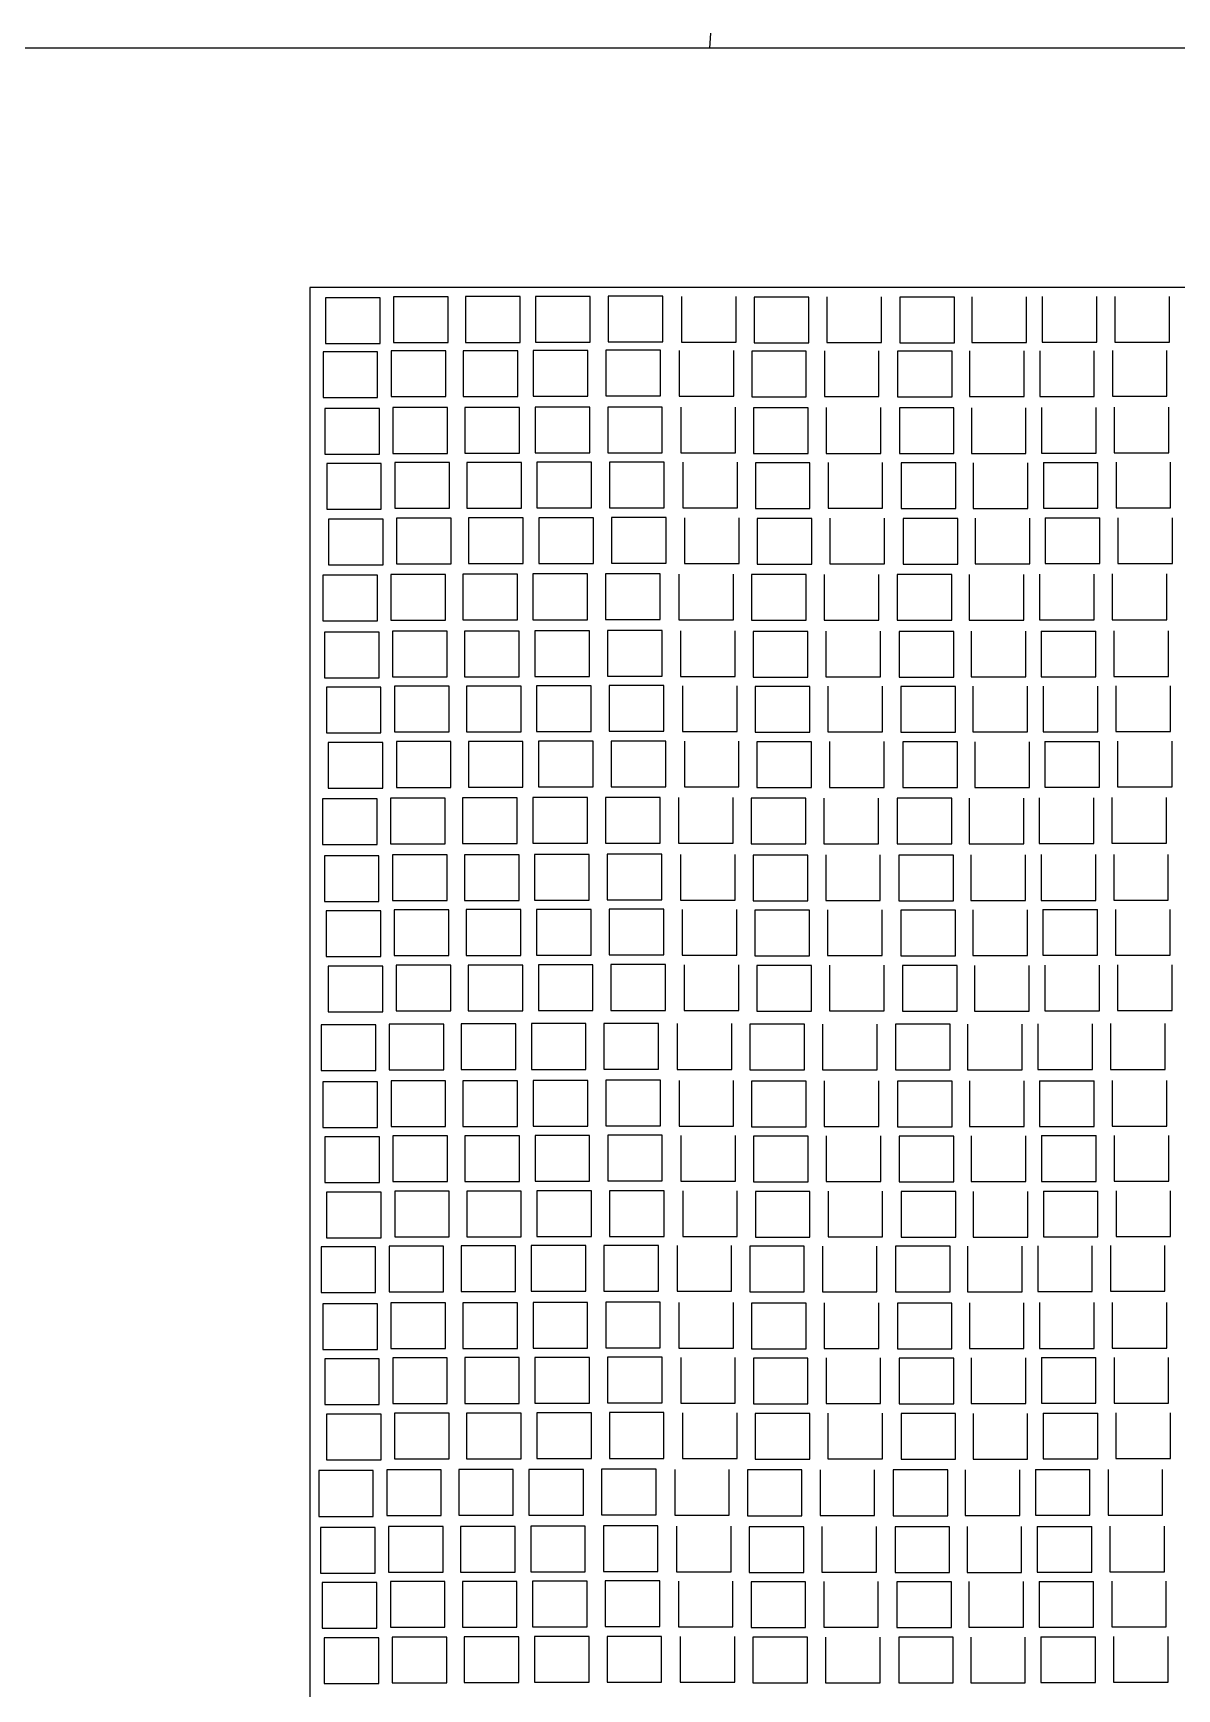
# Model space of a CAD drawing. Header units: inches. Extents: x 0.9 to 36.3, y 0.7 to 23.3.
# Drawn here: x 30.9779 to 31.1089, y 8.6586 to 8.8481 of the extents above; entities that cross this region are included whole.
import ezdxf

# ---------------------------------------------------------------- set-up
doc = ezdxf.new("R2010")
doc.units = ezdxf.units.IN
doc.layers.add('DG set', color=18, linetype='Continuous', lineweight=15)
doc.layers.add('Edges', color=7, linetype='Continuous')

# ---------------------------------------------------------------- blocks, each defined once
blk = doc.blocks.new('Diesel Generator pl')
at = {"layer": 'Edges'}
for p, q in [((5.3661, 2.01598), (5.36665, 2.02368)), ((5.3661, 2.01598), (5.36665, 2.02368)), ((6.20171, 2.01598), (3.76028, 2.01598)), ((6.20171, 2.01598), (4.46165, 2.01598)), ((6.04698, 1.89511), (5.16378, 1.89511)), ((5.16378, 1.89511), (5.16378, 0.53221)), ((5.17171, 1.8899), (5.17171, 1.8668)), ((5.19931, 1.8899), (5.17171, 1.8899)), ((5.19931, 1.8668), (5.19931, 1.8899)), ((5.23373, 1.89036), (5.20613, 1.89036)), ((5.20613, 1.89036), (5.20613, 1.86726)), ((5.23373, 1.86726), (5.23373, 1.89036)), ((5.24253, 1.89043), (5.24253, 1.86733)), ((5.27013, 1.89043), (5.24253, 1.89043)), ((5.27013, 1.86733), (5.27013, 1.89043)), ((5.30562, 1.89056), (5.27802, 1.89056)), ((5.27802, 1.89056), (5.27802, 1.86746)), ((5.30562, 1.86746), (5.30562, 1.89056)), ((5.34236, 1.89067), (5.31476, 1.89067)), ((5.31476, 1.89067), (5.31476, 1.86757)), ((5.34236, 1.86757), (5.34236, 1.89067)), ((5.35177, 1.89055), (5.35177, 1.86745)), ((5.37937, 1.86745), (5.37937, 1.89055)), ((5.4161, 1.89025), (5.3885, 1.89025)), ((5.3885, 1.89025), (5.3885, 1.86715)), ((5.4161, 1.86715), (5.4161, 1.89025)), ((5.42524, 1.89036), (5.42524, 1.86726)), ((5.45284, 1.86726), (5.45284, 1.89036)), ((5.48985, 1.89024), (5.46225, 1.89024)), ((5.46225, 1.89024), (5.46225, 1.86714)), ((5.48985, 1.86714), (5.48985, 1.89024)), ((5.49865, 1.89032), (5.49865, 1.86722)), ((5.52625, 1.86722), (5.52625, 1.89032)), ((5.53414, 1.89044), (5.53414, 1.86734)), ((5.56174, 1.86734), (5.56174, 1.89044)), ((5.57088, 1.89056), (5.57088, 1.86746)), ((5.59848, 1.86746), (5.59848, 1.89056)), ((5.17171, 1.8668), (5.19931, 1.8668)), ((5.20613, 1.86726), (5.23373, 1.86726)), ((5.24253, 1.86733), (5.27013, 1.86733)), ((5.27802, 1.86746), (5.30562, 1.86746)), ((5.31476, 1.86757), (5.34236, 1.86757)), ((5.35177, 1.86745), (5.37937, 1.86745)), ((5.3885, 1.86715), (5.4161, 1.86715)), ((5.42524, 1.86726), (5.45284, 1.86726)), ((5.46225, 1.86714), (5.48985, 1.86714)), ((5.49865, 1.86722), (5.52625, 1.86722)), ((5.53414, 1.86734), (5.56174, 1.86734)), ((5.57088, 1.86746), (5.59848, 1.86746)), ((5.17051, 1.86258), (5.17051, 1.83948)), ((5.19811, 1.86258), (5.17051, 1.86258)), ((5.19811, 1.83948), (5.19811, 1.86258)), ((5.23253, 1.86303), (5.20493, 1.86303)), ((5.20493, 1.86303), (5.20493, 1.83993)), ((5.23253, 1.83993), (5.23253, 1.86303)), ((5.24133, 1.86311), (5.24133, 1.84001)), ((5.26893, 1.86311), (5.24133, 1.86311)), ((5.26893, 1.84001), (5.26893, 1.86311)), ((5.30442, 1.86324), (5.27682, 1.86324)), ((5.27682, 1.86324), (5.27682, 1.84014)), ((5.30442, 1.84014), (5.30442, 1.86324)), ((5.34116, 1.86335), (5.31356, 1.86335)), ((5.31356, 1.86335), (5.31356, 1.84025)), ((5.34116, 1.84025), (5.34116, 1.86335)), ((5.35057, 1.86323), (5.35057, 1.84013)), ((5.37817, 1.84013), (5.37817, 1.86323)), ((5.3873, 1.86292), (5.3873, 1.83982)), ((5.4149, 1.86292), (5.3873, 1.86292)), ((5.4149, 1.83982), (5.4149, 1.86292)), ((5.42404, 1.86303), (5.42404, 1.83993)), ((5.45164, 1.83993), (5.45164, 1.86303)), ((5.46105, 1.86292), (5.46105, 1.83982)), ((5.48865, 1.86292), (5.46105, 1.86292)), ((5.48865, 1.83982), (5.48865, 1.86292)), ((5.49745, 1.86299), (5.49745, 1.83989)), ((5.52505, 1.83989), (5.52505, 1.86299)), ((5.53294, 1.86312), (5.53294, 1.84002)), ((5.56054, 1.84002), (5.56054, 1.86312)), ((5.56968, 1.86323), (5.56968, 1.84013)), ((5.59728, 1.84013), (5.59728, 1.86323)), ((5.17051, 1.83948), (5.19811, 1.83948)), ((5.19903, 1.83385), (5.17143, 1.83385)), ((5.17143, 1.83385), (5.17143, 1.81075)), ((5.19903, 1.81075), (5.19903, 1.83385)), ((5.20493, 1.83993), (5.23253, 1.83993)), ((5.23344, 1.83431), (5.20584, 1.83431)), ((5.20584, 1.83431), (5.20584, 1.81121)), ((5.23344, 1.81121), (5.23344, 1.83431)), ((5.24133, 1.84001), (5.26893, 1.84001)), ((5.24225, 1.83439), (5.24225, 1.81129)), ((5.26985, 1.83439), (5.24225, 1.83439)), ((5.26985, 1.81129), (5.26985, 1.83439)), ((5.27682, 1.84014), (5.30442, 1.84014)), ((5.30534, 1.83451), (5.27774, 1.83451)), ((5.27774, 1.83451), (5.27774, 1.81141)), ((5.30534, 1.81141), (5.30534, 1.83451)), ((5.31356, 1.84025), (5.34116, 1.84025)), ((5.34208, 1.83462), (5.31448, 1.83462)), ((5.31448, 1.83462), (5.31448, 1.81152)), ((5.34208, 1.81152), (5.34208, 1.83462)), ((5.35057, 1.84013), (5.37817, 1.84013)), ((5.35149, 1.83451), (5.35149, 1.81141)), ((5.37909, 1.81141), (5.37909, 1.83451)), ((5.3873, 1.83982), (5.4149, 1.83982)), ((5.41582, 1.8342), (5.38822, 1.8342)), ((5.38822, 1.8342), (5.38822, 1.8111)), ((5.41582, 1.8111), (5.41582, 1.8342)), ((5.42404, 1.83993), (5.45164, 1.83993)), ((5.42495, 1.83431), (5.42495, 1.81121)), ((5.45255, 1.81121), (5.45255, 1.83431)), ((5.46105, 1.83982), (5.48865, 1.83982)), ((5.46196, 1.83419), (5.46196, 1.81109)), ((5.48956, 1.83419), (5.46196, 1.83419)), ((5.48956, 1.81109), (5.48956, 1.83419)), ((5.49745, 1.83989), (5.52505, 1.83989)), ((5.49837, 1.83427), (5.49837, 1.81117)), ((5.52597, 1.81117), (5.52597, 1.83427)), ((5.53294, 1.84002), (5.56054, 1.84002)), ((5.53386, 1.8344), (5.53386, 1.8113)), ((5.56146, 1.8113), (5.56146, 1.8344)), ((5.56968, 1.84013), (5.59728, 1.84013)), ((5.5706, 1.83451), (5.5706, 1.81141)), ((5.5982, 1.81141), (5.5982, 1.83451)), ((5.17143, 1.81075), (5.19903, 1.81075)), ((5.20584, 1.81121), (5.23344, 1.81121)), ((5.24225, 1.81129), (5.26985, 1.81129)), ((5.27774, 1.81141), (5.30534, 1.81141)), ((5.31448, 1.81152), (5.34208, 1.81152)), ((5.35149, 1.81141), (5.37909, 1.81141)), ((5.38822, 1.8111), (5.41582, 1.8111)), ((5.42495, 1.81121), (5.45255, 1.81121)), ((5.46196, 1.81109), (5.48956, 1.81109)), ((5.49837, 1.81117), (5.52597, 1.81117)), ((5.53386, 1.8113), (5.56146, 1.8113)), ((5.5706, 1.81141), (5.5982, 1.81141)), ((5.19996, 1.80606), (5.17236, 1.80606)), ((5.17236, 1.80606), (5.17236, 1.78296)), ((5.19996, 1.78296), (5.19996, 1.80606)), ((5.23438, 1.80652), (5.20678, 1.80652)), ((5.20678, 1.80652), (5.20678, 1.78342)), ((5.23438, 1.78342), (5.23438, 1.80652)), ((5.24318, 1.80659), (5.24318, 1.78349)), ((5.27078, 1.80659), (5.24318, 1.80659)), ((5.27078, 1.78349), (5.27078, 1.80659)), ((5.30628, 1.80672), (5.27868, 1.80672)), ((5.27868, 1.80672), (5.27868, 1.78362)), ((5.30628, 1.78362), (5.30628, 1.80672)), ((5.31541, 1.80683), (5.31541, 1.78373)), ((5.34301, 1.80683), (5.31541, 1.80683)), ((5.34301, 1.78373), (5.34301, 1.80683)), ((5.35242, 1.80671), (5.35242, 1.78361)), ((5.38002, 1.78361), (5.38002, 1.80671)), ((5.38915, 1.80641), (5.38915, 1.78331)), ((5.41675, 1.80641), (5.38915, 1.80641)), ((5.41675, 1.78331), (5.41675, 1.80641)), ((5.42589, 1.80652), (5.42589, 1.78342)), ((5.45349, 1.78342), (5.45349, 1.80652)), ((5.4905, 1.8064), (5.4629, 1.8064)), ((5.4629, 1.8064), (5.4629, 1.7833)), ((5.4905, 1.7833), (5.4905, 1.8064)), ((5.4993, 1.80648), (5.4993, 1.78338)), ((5.5269, 1.78338), (5.5269, 1.80648)), ((5.53479, 1.80661), (5.53479, 1.78351)), ((5.53479, 1.80661), (5.56239, 1.80661)), ((5.56239, 1.78351), (5.56239, 1.80661)), ((5.57153, 1.80672), (5.57153, 1.78362)), ((5.59913, 1.78362), (5.59913, 1.80672)), ((5.20678, 1.78342), (5.23438, 1.78342)), ((5.24318, 1.78349), (5.27078, 1.78349)), ((5.27868, 1.78362), (5.30628, 1.78362)), ((5.31541, 1.78373), (5.34301, 1.78373)), ((5.35242, 1.78361), (5.38002, 1.78361)), ((5.38915, 1.78331), (5.41675, 1.78331)), ((5.42589, 1.78342), (5.45349, 1.78342)), ((5.4629, 1.7833), (5.4905, 1.7833)), ((5.4993, 1.78338), (5.5269, 1.78338)), ((5.53479, 1.78351), (5.56239, 1.78351)), ((5.57153, 1.78362), (5.59913, 1.78362)), ((5.17236, 1.78296), (5.19996, 1.78296)), ((5.17331, 1.77802), (5.17331, 1.75492)), ((5.20091, 1.77802), (5.17331, 1.77802)), ((5.20091, 1.75492), (5.20091, 1.77802)), ((5.23532, 1.77847), (5.20772, 1.77847)), ((5.20772, 1.77847), (5.20772, 1.75537)), ((5.23532, 1.75537), (5.23532, 1.77847)), ((5.27173, 1.77855), (5.24413, 1.77855)), ((5.24413, 1.77855), (5.24413, 1.75545)), ((5.27173, 1.75545), (5.27173, 1.77855)), ((5.30722, 1.77868), (5.27962, 1.77868)), ((5.27962, 1.77868), (5.27962, 1.75558)), ((5.30722, 1.75558), (5.30722, 1.77868)), ((5.34396, 1.77879), (5.31636, 1.77879)), ((5.31636, 1.77879), (5.31636, 1.75569)), ((5.34396, 1.75569), (5.34396, 1.77879)), ((5.35336, 1.77867), (5.35336, 1.75557)), ((5.38096, 1.75557), (5.38096, 1.77867)), ((5.3901, 1.77836), (5.3901, 1.75526)), ((5.4177, 1.77836), (5.3901, 1.77836)), ((5.4177, 1.75526), (5.4177, 1.77836)), ((5.42683, 1.77847), (5.42683, 1.75537)), ((5.45443, 1.75537), (5.45443, 1.77847)), ((5.49144, 1.77836), (5.46384, 1.77836)), ((5.46384, 1.77836), (5.46384, 1.75526)), ((5.49144, 1.75526), (5.49144, 1.77836)), ((5.50025, 1.77843), (5.50025, 1.75533)), ((5.52785, 1.75533), (5.52785, 1.77843)), ((5.53574, 1.77856), (5.53574, 1.75546)), ((5.53574, 1.77856), (5.56334, 1.77856)), ((5.56334, 1.75546), (5.56334, 1.77856)), ((5.57247, 1.77867), (5.57247, 1.75557)), ((5.60007, 1.75557), (5.60007, 1.77867)), ((5.19796, 1.74956), (5.17036, 1.74956)), ((5.17036, 1.74956), (5.17036, 1.72646)), ((5.17331, 1.75492), (5.20091, 1.75492)), ((5.19796, 1.72646), (5.19796, 1.74956)), ((5.23238, 1.75002), (5.20478, 1.75002)), ((5.20478, 1.75002), (5.20478, 1.72692)), ((5.20772, 1.75537), (5.23532, 1.75537)), ((5.23238, 1.72692), (5.23238, 1.75002)), ((5.26878, 1.75009), (5.24118, 1.75009)), ((5.24118, 1.75009), (5.24118, 1.72699)), ((5.24413, 1.75545), (5.27173, 1.75545)), ((5.26878, 1.72699), (5.26878, 1.75009)), ((5.30427, 1.75022), (5.27667, 1.75022)), ((5.27667, 1.75022), (5.27667, 1.72712)), ((5.27962, 1.75558), (5.30722, 1.75558)), ((5.30427, 1.72712), (5.30427, 1.75022)), ((5.31341, 1.75033), (5.31341, 1.72723)), ((5.34101, 1.75033), (5.31341, 1.75033)), ((5.31636, 1.75569), (5.34396, 1.75569)), ((5.34101, 1.72723), (5.34101, 1.75033)), ((5.35042, 1.75021), (5.35042, 1.72711)), ((5.35336, 1.75557), (5.38096, 1.75557)), ((5.37802, 1.72711), (5.37802, 1.75021)), ((5.41475, 1.74991), (5.38715, 1.74991)), ((5.38715, 1.74991), (5.38715, 1.72681)), ((5.3901, 1.75526), (5.4177, 1.75526)), ((5.41475, 1.72681), (5.41475, 1.74991)), ((5.42389, 1.75002), (5.42389, 1.72692)), ((5.42683, 1.75537), (5.45443, 1.75537)), ((5.45149, 1.72692), (5.45149, 1.75002)), ((5.4885, 1.7499), (5.4609, 1.7499)), ((5.4609, 1.7499), (5.4609, 1.7268)), ((5.46384, 1.75526), (5.49144, 1.75526)), ((5.4885, 1.7268), (5.4885, 1.7499)), ((5.4973, 1.74998), (5.4973, 1.72688)), ((5.50025, 1.75533), (5.52785, 1.75533)), ((5.5249, 1.72688), (5.5249, 1.74998)), ((5.53279, 1.75011), (5.53279, 1.72701)), ((5.53574, 1.75546), (5.56334, 1.75546)), ((5.56039, 1.72701), (5.56039, 1.75011)), ((5.56953, 1.75022), (5.56953, 1.72712)), ((5.57247, 1.75557), (5.60007, 1.75557)), ((5.59713, 1.72712), (5.59713, 1.75022)), ((5.17036, 1.72646), (5.19796, 1.72646)), ((5.20478, 1.72692), (5.23238, 1.72692)), ((5.24118, 1.72699), (5.26878, 1.72699)), ((5.27667, 1.72712), (5.30427, 1.72712)), ((5.31341, 1.72723), (5.34101, 1.72723)), ((5.35042, 1.72711), (5.37802, 1.72711)), ((5.38715, 1.72681), (5.41475, 1.72681)), ((5.42389, 1.72692), (5.45149, 1.72692)), ((5.4609, 1.7268), (5.4885, 1.7268)), ((5.4973, 1.72688), (5.5249, 1.72688)), ((5.53279, 1.72701), (5.56039, 1.72701)), ((5.56953, 1.72712), (5.59713, 1.72712)), ((5.19888, 1.72084), (5.17128, 1.72084)), ((5.17128, 1.72084), (5.17128, 1.69774)), ((5.19888, 1.69774), (5.19888, 1.72084)), ((5.23329, 1.72129), (5.20569, 1.72129)), ((5.20569, 1.72129), (5.20569, 1.69819)), ((5.23329, 1.69819), (5.23329, 1.72129)), ((5.2421, 1.72137), (5.2421, 1.69827)), ((5.2697, 1.72137), (5.2421, 1.72137)), ((5.2697, 1.69827), (5.2697, 1.72137)), ((5.30519, 1.7215), (5.27759, 1.7215)), ((5.27759, 1.7215), (5.27759, 1.6984)), ((5.30519, 1.6984), (5.30519, 1.7215)), ((5.31433, 1.72161), (5.31433, 1.69851)), ((5.34193, 1.72161), (5.31433, 1.72161)), ((5.34193, 1.69851), (5.34193, 1.72161)), ((5.35134, 1.72149), (5.35134, 1.69839)), ((5.37894, 1.69839), (5.37894, 1.72149)), ((5.38807, 1.72119), (5.38807, 1.69809)), ((5.41567, 1.72119), (5.38807, 1.72119)), ((5.41567, 1.69809), (5.41567, 1.72119)), ((5.4248, 1.7213), (5.4248, 1.6982)), ((5.4524, 1.6982), (5.4524, 1.7213)), ((5.46181, 1.72118), (5.46181, 1.69808)), ((5.48941, 1.72118), (5.46181, 1.72118)), ((5.48941, 1.69808), (5.48941, 1.72118)), ((5.49822, 1.72126), (5.49822, 1.69816)), ((5.52582, 1.69816), (5.52582, 1.72126)), ((5.53371, 1.72138), (5.53371, 1.69828)), ((5.53371, 1.72138), (5.56131, 1.72138)), ((5.56131, 1.69828), (5.56131, 1.72138)), ((5.57045, 1.72149), (5.57045, 1.69839)), ((5.59805, 1.69839), (5.59805, 1.72149)), ((5.17128, 1.69774), (5.19888, 1.69774)), ((5.17221, 1.69305), (5.17221, 1.66995)), ((5.19981, 1.69305), (5.17221, 1.69305)), ((5.19981, 1.66995), (5.19981, 1.69305)), ((5.20569, 1.69819), (5.23329, 1.69819)), ((5.20663, 1.6935), (5.20663, 1.6704)), ((5.23423, 1.6935), (5.20663, 1.6935)), ((5.23423, 1.6704), (5.23423, 1.6935)), ((5.2421, 1.69827), (5.2697, 1.69827)), ((5.27063, 1.69358), (5.24303, 1.69358)), ((5.24303, 1.69358), (5.24303, 1.67048)), ((5.27063, 1.67048), (5.27063, 1.69358)), ((5.27759, 1.6984), (5.30519, 1.6984)), ((5.30613, 1.69371), (5.27853, 1.69371)), ((5.27853, 1.69371), (5.27853, 1.67061)), ((5.30613, 1.67061), (5.30613, 1.69371)), ((5.31433, 1.69851), (5.34193, 1.69851)), ((5.31526, 1.69382), (5.31526, 1.67072)), ((5.34286, 1.69382), (5.31526, 1.69382)), ((5.34286, 1.67072), (5.34286, 1.69382)), ((5.35134, 1.69839), (5.37894, 1.69839)), ((5.35227, 1.6937), (5.35227, 1.6706)), ((5.37987, 1.6706), (5.37987, 1.6937)), ((5.38807, 1.69809), (5.41567, 1.69809)), ((5.389, 1.69339), (5.389, 1.67029)), ((5.4166, 1.69339), (5.389, 1.69339)), ((5.4166, 1.67029), (5.4166, 1.69339)), ((5.4248, 1.6982), (5.4524, 1.6982)), ((5.42574, 1.6935), (5.42574, 1.6704)), ((5.45334, 1.6704), (5.45334, 1.6935)), ((5.46181, 1.69808), (5.48941, 1.69808)), ((5.49035, 1.69339), (5.46275, 1.69339)), ((5.46275, 1.69339), (5.46275, 1.67029)), ((5.49035, 1.67029), (5.49035, 1.69339)), ((5.49822, 1.69816), (5.52582, 1.69816)), ((5.49915, 1.69346), (5.49915, 1.67036)), ((5.52675, 1.67036), (5.52675, 1.69346)), ((5.53371, 1.69828), (5.56131, 1.69828)), ((5.53464, 1.69359), (5.53464, 1.67049)), ((5.56224, 1.67049), (5.56224, 1.69359)), ((5.57045, 1.69839), (5.59805, 1.69839)), ((5.57138, 1.6937), (5.57138, 1.6706)), ((5.59898, 1.6706), (5.59898, 1.6937)), ((5.17221, 1.66995), (5.19981, 1.66995)), ((5.20663, 1.6704), (5.23423, 1.6704)), ((5.24303, 1.67048), (5.27063, 1.67048)), ((5.27853, 1.67061), (5.30613, 1.67061)), ((5.31526, 1.67072), (5.34286, 1.67072)), ((5.35227, 1.6706), (5.37987, 1.6706)), ((5.389, 1.67029), (5.4166, 1.67029)), ((5.42574, 1.6704), (5.45334, 1.6704)), ((5.46275, 1.67029), (5.49035, 1.67029)), ((5.49915, 1.67036), (5.52675, 1.67036)), ((5.53464, 1.67049), (5.56224, 1.67049)), ((5.57138, 1.6706), (5.59898, 1.6706)), ((5.20076, 1.665), (5.17316, 1.665)), ((5.17316, 1.665), (5.17316, 1.6419)), ((5.20076, 1.6419), (5.20076, 1.665)), ((5.23517, 1.66546), (5.20757, 1.66546)), ((5.20757, 1.66546), (5.20757, 1.64236)), ((5.23517, 1.64236), (5.23517, 1.66546)), ((5.24398, 1.66553), (5.24398, 1.64243)), ((5.27158, 1.66553), (5.24398, 1.66553)), ((5.27158, 1.64243), (5.27158, 1.66553)), ((5.30707, 1.66566), (5.27947, 1.66566)), ((5.27947, 1.66566), (5.27947, 1.64256)), ((5.30707, 1.64256), (5.30707, 1.66566)), ((5.31621, 1.66577), (5.31621, 1.64267)), ((5.34381, 1.66577), (5.31621, 1.66577)), ((5.34381, 1.64267), (5.34381, 1.66577)), ((5.35321, 1.66565), (5.35321, 1.64255)), ((5.38081, 1.64255), (5.38081, 1.66565)), ((5.41755, 1.66535), (5.38995, 1.66535)), ((5.38995, 1.66535), (5.38995, 1.64225)), ((5.41755, 1.64225), (5.41755, 1.66535)), ((5.42668, 1.66546), (5.42668, 1.64236)), ((5.45428, 1.64236), (5.45428, 1.66546)), ((5.49129, 1.66534), (5.46369, 1.66534)), ((5.46369, 1.66534), (5.46369, 1.64224)), ((5.49129, 1.64224), (5.49129, 1.66534)), ((5.5001, 1.66542), (5.5001, 1.64232)), ((5.5277, 1.64232), (5.5277, 1.66542)), ((5.53559, 1.66555), (5.56319, 1.66555)), ((5.53559, 1.66555), (5.53559, 1.64245)), ((5.56319, 1.64245), (5.56319, 1.66555)), ((5.57232, 1.66566), (5.57232, 1.64256)), ((5.59992, 1.64256), (5.59992, 1.66566)), ((5.17316, 1.6419), (5.20076, 1.6419)), ((5.20757, 1.64236), (5.23517, 1.64236)), ((5.24398, 1.64243), (5.27158, 1.64243)), ((5.27947, 1.64256), (5.30707, 1.64256)), ((5.31621, 1.64267), (5.34381, 1.64267)), ((5.35321, 1.64255), (5.38081, 1.64255)), ((5.38995, 1.64225), (5.41755, 1.64225)), ((5.42668, 1.64236), (5.45428, 1.64236)), ((5.46369, 1.64224), (5.49129, 1.64224)), ((5.5001, 1.64232), (5.5277, 1.64232)), ((5.53559, 1.64245), (5.56319, 1.64245)), ((5.57232, 1.64256), (5.59992, 1.64256)), ((5.19788, 1.63651), (5.17028, 1.63651)), ((5.17028, 1.63651), (5.17028, 1.61341)), ((5.19788, 1.61341), (5.19788, 1.63651)), ((5.23229, 1.63697), (5.20469, 1.63697)), ((5.20469, 1.63697), (5.20469, 1.61387)), ((5.23229, 1.61387), (5.23229, 1.63697)), ((5.2687, 1.63704), (5.2411, 1.63704)), ((5.2411, 1.63704), (5.2411, 1.61394)), ((5.2687, 1.61394), (5.2687, 1.63704)), ((5.30419, 1.63717), (5.27659, 1.63717)), ((5.27659, 1.63717), (5.27659, 1.61407)), ((5.30419, 1.61407), (5.30419, 1.63717)), ((5.34093, 1.63728), (5.31333, 1.63728)), ((5.31333, 1.63728), (5.31333, 1.61418)), ((5.34093, 1.61418), (5.34093, 1.63728)), ((5.35033, 1.63716), (5.35033, 1.61406)), ((5.37793, 1.61406), (5.37793, 1.63716)), ((5.38707, 1.63686), (5.38707, 1.61376)), ((5.41467, 1.63686), (5.38707, 1.63686)), ((5.41467, 1.61376), (5.41467, 1.63686)), ((5.4238, 1.63697), (5.4238, 1.61387)), ((5.4514, 1.61387), (5.4514, 1.63697)), ((5.46081, 1.63685), (5.46081, 1.61375)), ((5.48841, 1.63685), (5.46081, 1.63685)), ((5.48841, 1.61375), (5.48841, 1.63685)), ((5.49721, 1.63693), (5.49721, 1.61383)), ((5.52481, 1.61383), (5.52481, 1.63693)), ((5.53271, 1.63705), (5.53271, 1.61395)), ((5.56031, 1.61395), (5.56031, 1.63705)), ((5.56944, 1.63716), (5.56944, 1.61406)), ((5.59704, 1.61406), (5.59704, 1.63716)), ((5.17028, 1.61341), (5.19788, 1.61341)), ((5.19879, 1.60779), (5.17119, 1.60779)), ((5.17119, 1.60779), (5.17119, 1.58469)), ((5.19879, 1.58469), (5.19879, 1.60779)), ((5.20469, 1.61387), (5.23229, 1.61387)), ((5.23321, 1.60824), (5.20561, 1.60824)), ((5.20561, 1.60824), (5.20561, 1.58514)), ((5.23321, 1.58514), (5.23321, 1.60824)), ((5.2411, 1.61394), (5.2687, 1.61394)), ((5.24201, 1.60832), (5.24201, 1.58522)), ((5.26961, 1.60832), (5.24201, 1.60832)), ((5.26961, 1.58522), (5.26961, 1.60832)), ((5.27659, 1.61407), (5.30419, 1.61407)), ((5.30511, 1.60845), (5.27751, 1.60845)), ((5.27751, 1.60845), (5.27751, 1.58535)), ((5.30511, 1.58535), (5.30511, 1.60845)), ((5.31333, 1.61418), (5.34093, 1.61418)), ((5.34184, 1.60856), (5.31424, 1.60856)), ((5.31424, 1.60856), (5.31424, 1.58546)), ((5.34184, 1.58546), (5.34184, 1.60856)), ((5.35033, 1.61406), (5.37793, 1.61406)), ((5.35125, 1.60844), (5.35125, 1.58534)), ((5.37885, 1.58534), (5.37885, 1.60844)), ((5.38707, 1.61376), (5.41467, 1.61376)), ((5.38798, 1.60813), (5.38798, 1.58503)), ((5.41558, 1.60813), (5.38798, 1.60813)), ((5.41558, 1.58503), (5.41558, 1.60813)), ((5.4238, 1.61387), (5.4514, 1.61387)), ((5.42472, 1.60825), (5.42472, 1.58515)), ((5.45232, 1.58515), (5.45232, 1.60825)), ((5.46081, 1.61375), (5.48841, 1.61375)), ((5.48933, 1.60813), (5.46173, 1.60813)), ((5.46173, 1.60813), (5.46173, 1.58503)), ((5.48933, 1.58503), (5.48933, 1.60813)), ((5.49721, 1.61383), (5.52481, 1.61383)), ((5.49813, 1.6082), (5.49813, 1.5851)), ((5.52573, 1.5851), (5.52573, 1.6082)), ((5.53271, 1.61395), (5.56031, 1.61395)), ((5.53363, 1.60833), (5.53363, 1.58523)), ((5.56123, 1.58523), (5.56123, 1.60833)), ((5.56944, 1.61406), (5.59704, 1.61406)), ((5.57036, 1.60844), (5.57036, 1.58534)), ((5.59796, 1.58534), (5.59796, 1.60844)), ((5.17119, 1.58469), (5.19879, 1.58469)), ((5.20561, 1.58514), (5.23321, 1.58514)), ((5.24201, 1.58522), (5.26961, 1.58522)), ((5.27751, 1.58535), (5.30511, 1.58535)), ((5.31424, 1.58546), (5.34184, 1.58546)), ((5.35125, 1.58534), (5.37885, 1.58534)), ((5.38798, 1.58503), (5.41558, 1.58503)), ((5.42472, 1.58515), (5.45232, 1.58515)), ((5.46173, 1.58503), (5.48933, 1.58503)), ((5.49813, 1.5851), (5.52573, 1.5851)), ((5.53363, 1.58523), (5.56123, 1.58523)), ((5.57036, 1.58534), (5.59796, 1.58534)), ((5.19973, 1.57999), (5.17213, 1.57999)), ((5.17213, 1.57999), (5.17213, 1.55689)), ((5.19973, 1.55689), (5.19973, 1.57999)), ((5.23415, 1.58045), (5.20655, 1.58045)), ((5.20655, 1.58045), (5.20655, 1.55735)), ((5.23415, 1.55735), (5.23415, 1.58045)), ((5.24295, 1.58053), (5.24295, 1.55743)), ((5.27055, 1.58053), (5.24295, 1.58053)), ((5.27055, 1.55743), (5.27055, 1.58053)), ((5.30604, 1.58065), (5.27844, 1.58065)), ((5.27844, 1.58065), (5.27844, 1.55755)), ((5.30604, 1.55755), (5.30604, 1.58065)), ((5.31518, 1.58077), (5.31518, 1.55767)), ((5.34278, 1.58077), (5.31518, 1.58077)), ((5.34278, 1.55767), (5.34278, 1.58077)), ((5.35219, 1.58065), (5.35219, 1.55755)), ((5.37979, 1.55755), (5.37979, 1.58065)), ((5.41652, 1.58034), (5.38892, 1.58034)), ((5.38892, 1.58034), (5.38892, 1.55724)), ((5.41652, 1.55724), (5.41652, 1.58034)), ((5.42566, 1.58045), (5.42566, 1.55735)), ((5.45326, 1.55735), (5.45326, 1.58045)), ((5.49026, 1.58033), (5.46266, 1.58033)), ((5.46266, 1.58033), (5.46266, 1.55723)), ((5.49026, 1.55723), (5.49026, 1.58033)), ((5.49907, 1.58041), (5.49907, 1.55731)), ((5.52667, 1.55731), (5.52667, 1.58041)), ((5.53456, 1.58054), (5.53456, 1.55744)), ((5.53456, 1.58054), (5.56216, 1.58054)), ((5.56216, 1.55744), (5.56216, 1.58054)), ((5.5713, 1.58065), (5.5713, 1.55755)), ((5.5989, 1.55755), (5.5989, 1.58065)), ((5.20655, 1.55735), (5.23415, 1.55735)), ((5.24295, 1.55743), (5.27055, 1.55743)), ((5.27844, 1.55755), (5.30604, 1.55755)), ((5.31518, 1.55767), (5.34278, 1.55767)), ((5.35219, 1.55755), (5.37979, 1.55755)), ((5.38892, 1.55724), (5.41652, 1.55724)), ((5.42566, 1.55735), (5.45326, 1.55735)), ((5.46266, 1.55723), (5.49026, 1.55723)), ((5.49907, 1.55731), (5.52667, 1.55731)), ((5.53456, 1.55744), (5.56216, 1.55744)), ((5.5713, 1.55755), (5.5989, 1.55755)), ((5.17213, 1.55689), (5.19973, 1.55689)), ((5.17307, 1.55195), (5.17307, 1.52885)), ((5.20067, 1.55195), (5.17307, 1.55195)), ((5.20067, 1.52885), (5.20067, 1.55195)), ((5.20749, 1.55241), (5.20749, 1.52931)), ((5.23509, 1.55241), (5.20749, 1.55241)), ((5.23509, 1.52931), (5.23509, 1.55241)), ((5.24389, 1.55248), (5.24389, 1.52938)), ((5.27149, 1.55248), (5.24389, 1.55248)), ((5.27149, 1.52938), (5.27149, 1.55248)), ((5.30699, 1.55261), (5.27939, 1.55261)), ((5.27939, 1.55261), (5.27939, 1.52951)), ((5.30699, 1.52951), (5.30699, 1.55261)), ((5.34372, 1.55272), (5.31612, 1.55272)), ((5.31612, 1.55272), (5.31612, 1.52962)), ((5.34372, 1.52962), (5.34372, 1.55272)), ((5.35313, 1.5526), (5.35313, 1.5295)), ((5.38073, 1.5295), (5.38073, 1.5526)), ((5.41746, 1.5523), (5.38986, 1.5523)), ((5.38986, 1.5523), (5.38986, 1.5292)), ((5.41746, 1.5292), (5.41746, 1.5523)), ((5.4266, 1.55241), (5.4266, 1.52931)), ((5.4542, 1.52931), (5.4542, 1.55241)), ((5.49121, 1.55229), (5.46361, 1.55229)), ((5.46361, 1.55229), (5.46361, 1.52919)), ((5.49121, 1.52919), (5.49121, 1.55229)), ((5.50001, 1.55237), (5.50001, 1.52927)), ((5.52761, 1.52927), (5.52761, 1.55237)), ((5.5355, 1.55249), (5.5355, 1.52939)), ((5.5631, 1.52939), (5.5631, 1.55249)), ((5.57224, 1.55261), (5.57224, 1.52951)), ((5.59984, 1.52951), (5.59984, 1.55261)), ((5.17307, 1.52885), (5.20067, 1.52885)), ((5.20749, 1.52931), (5.23509, 1.52931)), ((5.24389, 1.52938), (5.27149, 1.52938)), ((5.27939, 1.52951), (5.30699, 1.52951)), ((5.31612, 1.52962), (5.34372, 1.52962)), ((5.35313, 1.5295), (5.38073, 1.5295)), ((5.38986, 1.5292), (5.41746, 1.5292)), ((5.4266, 1.52931), (5.4542, 1.52931)), ((5.46361, 1.52919), (5.49121, 1.52919)), ((5.50001, 1.52927), (5.52761, 1.52927)), ((5.5355, 1.52939), (5.5631, 1.52939)), ((5.57224, 1.52951), (5.59984, 1.52951)), ((5.19714, 1.52224), (5.16954, 1.52224)), ((5.16954, 1.52224), (5.16954, 1.49914)), ((5.19714, 1.49914), (5.19714, 1.52224)), ((5.20395, 1.5227), (5.20395, 1.4996)), ((5.23155, 1.5227), (5.20395, 1.5227)), ((5.23155, 1.4996), (5.23155, 1.5227)), ((5.24035, 1.52278), (5.24035, 1.49968)), ((5.26795, 1.52278), (5.24035, 1.52278)), ((5.26795, 1.49968), (5.26795, 1.52278)), ((5.30345, 1.5229), (5.27585, 1.5229)), ((5.27585, 1.5229), (5.27585, 1.4998)), ((5.30345, 1.4998), (5.30345, 1.5229)), ((5.34018, 1.52301), (5.31258, 1.52301)), ((5.31258, 1.52301), (5.31258, 1.49991)), ((5.34018, 1.49991), (5.34018, 1.52301)), ((5.34959, 1.5229), (5.34959, 1.4998)), ((5.37719, 1.4998), (5.37719, 1.5229)), ((5.38633, 1.52259), (5.38633, 1.49949)), ((5.41393, 1.52259), (5.38633, 1.52259)), ((5.41393, 1.49949), (5.41393, 1.52259)), ((5.42306, 1.5227), (5.42306, 1.4996)), ((5.45066, 1.4996), (5.45066, 1.5227)), ((5.48767, 1.52258), (5.46007, 1.52258)), ((5.46007, 1.52258), (5.46007, 1.49948)), ((5.48767, 1.49948), (5.48767, 1.52258)), ((5.49647, 1.52266), (5.49647, 1.49956)), ((5.52407, 1.49956), (5.52407, 1.52266)), ((5.53197, 1.52279), (5.53197, 1.49969)), ((5.55957, 1.49969), (5.55957, 1.52279)), ((5.5687, 1.5229), (5.5687, 1.4998)), ((5.5963, 1.4998), (5.5963, 1.5229)), ((5.16954, 1.49914), (5.19714, 1.49914)), ((5.20395, 1.4996), (5.23155, 1.4996)), ((5.24035, 1.49968), (5.26795, 1.49968)), ((5.27585, 1.4998), (5.30345, 1.4998)), ((5.31258, 1.49991), (5.34018, 1.49991)), ((5.34959, 1.4998), (5.37719, 1.4998)), ((5.38633, 1.49949), (5.41393, 1.49949)), ((5.42306, 1.4996), (5.45066, 1.4996)), ((5.46007, 1.49948), (5.48767, 1.49948)), ((5.49647, 1.49956), (5.52407, 1.49956)), ((5.53197, 1.49969), (5.55957, 1.49969)), ((5.5687, 1.4998), (5.5963, 1.4998)), ((5.17045, 1.49352), (5.17045, 1.47042)), ((5.19805, 1.49352), (5.17045, 1.49352)), ((5.19805, 1.47042), (5.19805, 1.49352)), ((5.20487, 1.49398), (5.20487, 1.47088)), ((5.23247, 1.49398), (5.20487, 1.49398)), ((5.23247, 1.47088), (5.23247, 1.49398)), ((5.26887, 1.49405), (5.24127, 1.49405)), ((5.24127, 1.49405), (5.24127, 1.47095)), ((5.26887, 1.47095), (5.26887, 1.49405)), ((5.27677, 1.49418), (5.27677, 1.47108)), ((5.30437, 1.49418), (5.27677, 1.49418)), ((5.30437, 1.47108), (5.30437, 1.49418)), ((5.3135, 1.49429), (5.3135, 1.47119)), ((5.3411, 1.49429), (5.3135, 1.49429)), ((5.3411, 1.47119), (5.3411, 1.49429)), ((5.35051, 1.49417), (5.35051, 1.47107)), ((5.37811, 1.47107), (5.37811, 1.49417)), ((5.38724, 1.49387), (5.38724, 1.47077)), ((5.41484, 1.49387), (5.38724, 1.49387)), ((5.41484, 1.47077), (5.41484, 1.49387)), ((5.42398, 1.49398), (5.42398, 1.47088)), ((5.45158, 1.47088), (5.45158, 1.49398)), ((5.46099, 1.49386), (5.46099, 1.47076)), ((5.48859, 1.49386), (5.46099, 1.49386)), ((5.48859, 1.47076), (5.48859, 1.49386)), ((5.49739, 1.49394), (5.49739, 1.47084)), ((5.52499, 1.47084), (5.52499, 1.49394)), ((5.53288, 1.49407), (5.53288, 1.47097)), ((5.53288, 1.49407), (5.56048, 1.49407)), ((5.56048, 1.47097), (5.56048, 1.49407)), ((5.56962, 1.49418), (5.56962, 1.47108)), ((5.59722, 1.47108), (5.59722, 1.49418)), ((5.17045, 1.47042), (5.19805, 1.47042)), ((5.17139, 1.46573), (5.17139, 1.44263)), ((5.19899, 1.46573), (5.17139, 1.46573)), ((5.19899, 1.44263), (5.19899, 1.46573)), ((5.20487, 1.47088), (5.23247, 1.47088)), ((5.2334, 1.46618), (5.2058, 1.46618)), ((5.2058, 1.46618), (5.2058, 1.44308)), ((5.2334, 1.44308), (5.2334, 1.46618)), ((5.24127, 1.47095), (5.26887, 1.47095)), ((5.26981, 1.46626), (5.24221, 1.46626)), ((5.24221, 1.46626), (5.24221, 1.44316)), ((5.26981, 1.44316), (5.26981, 1.46626)), ((5.27677, 1.47108), (5.30437, 1.47108)), ((5.3053, 1.46639), (5.2777, 1.46639)), ((5.2777, 1.46639), (5.2777, 1.44329)), ((5.3053, 1.44329), (5.3053, 1.46639)), ((5.3135, 1.47119), (5.3411, 1.47119)), ((5.34204, 1.4665), (5.31444, 1.4665)), ((5.31444, 1.4665), (5.31444, 1.4434)), ((5.34204, 1.4434), (5.34204, 1.4665)), ((5.35051, 1.47107), (5.37811, 1.47107)), ((5.35145, 1.46638), (5.35145, 1.44328)), ((5.37905, 1.44328), (5.37905, 1.46638)), ((5.38724, 1.47077), (5.41484, 1.47077)), ((5.41578, 1.46608), (5.38818, 1.46608)), ((5.38818, 1.46608), (5.38818, 1.44298)), ((5.41578, 1.44298), (5.41578, 1.46608)), ((5.42398, 1.47088), (5.45158, 1.47088)), ((5.42491, 1.46619), (5.42491, 1.44309)), ((5.45251, 1.44309), (5.45251, 1.46619)), ((5.46099, 1.47076), (5.48859, 1.47076)), ((5.46192, 1.46607), (5.46192, 1.44297)), ((5.48952, 1.46607), (5.46192, 1.46607)), ((5.48952, 1.44297), (5.48952, 1.46607)), ((5.49739, 1.47084), (5.52499, 1.47084)), ((5.49833, 1.46615), (5.49833, 1.44305)), ((5.52593, 1.44305), (5.52593, 1.46615)), ((5.53288, 1.47097), (5.56048, 1.47097)), ((5.53382, 1.46627), (5.53382, 1.44317)), ((5.53382, 1.46627), (5.56142, 1.46627)), ((5.56142, 1.44317), (5.56142, 1.46627)), ((5.56962, 1.47108), (5.59722, 1.47108)), ((5.57056, 1.46638), (5.57056, 1.44328)), ((5.59816, 1.44328), (5.59816, 1.46638)), ((5.17139, 1.44263), (5.19899, 1.44263)), ((5.2058, 1.44308), (5.2334, 1.44308)), ((5.24221, 1.44316), (5.26981, 1.44316)), ((5.2777, 1.44329), (5.3053, 1.44329)), ((5.31444, 1.4434), (5.34204, 1.4434)), ((5.35145, 1.44328), (5.37905, 1.44328)), ((5.38818, 1.44298), (5.41578, 1.44298)), ((5.42491, 1.44309), (5.45251, 1.44309)), ((5.46192, 1.44297), (5.48952, 1.44297)), ((5.49833, 1.44305), (5.52593, 1.44305)), ((5.53382, 1.44317), (5.56142, 1.44317)), ((5.57056, 1.44328), (5.59816, 1.44328)), ((5.19993, 1.43768), (5.17233, 1.43768)), ((5.17233, 1.43768), (5.17233, 1.41458)), ((5.19993, 1.41458), (5.19993, 1.43768)), ((5.23435, 1.43814), (5.20675, 1.43814)), ((5.20675, 1.43814), (5.20675, 1.41504)), ((5.23435, 1.41504), (5.23435, 1.43814)), ((5.24315, 1.43822), (5.24315, 1.41512)), ((5.27075, 1.43822), (5.24315, 1.43822)), ((5.27075, 1.41512), (5.27075, 1.43822)), ((5.27864, 1.43834), (5.27864, 1.41524)), ((5.30624, 1.43834), (5.27864, 1.43834)), ((5.30624, 1.41524), (5.30624, 1.43834)), ((5.34298, 1.43846), (5.31538, 1.43846)), ((5.31538, 1.43846), (5.31538, 1.41536)), ((5.34298, 1.41536), (5.34298, 1.43846)), ((5.35239, 1.43834), (5.35239, 1.41524)), ((5.37999, 1.41524), (5.37999, 1.43834)), ((5.41672, 1.43803), (5.38912, 1.43803)), ((5.38912, 1.43803), (5.38912, 1.41493)), ((5.41672, 1.41493), (5.41672, 1.43803)), ((5.42586, 1.43814), (5.42586, 1.41504)), ((5.45346, 1.41504), (5.45346, 1.43814)), ((5.46287, 1.43802), (5.46287, 1.41492)), ((5.49047, 1.43802), (5.46287, 1.43802)), ((5.49047, 1.41492), (5.49047, 1.43802)), ((5.49927, 1.4381), (5.49927, 1.415)), ((5.52687, 1.415), (5.52687, 1.4381)), ((5.53476, 1.43823), (5.56236, 1.43823)), ((5.53476, 1.43823), (5.53476, 1.41513)), ((5.56236, 1.41513), (5.56236, 1.43823)), ((5.5715, 1.43834), (5.5715, 1.41524)), ((5.5991, 1.41524), (5.5991, 1.43834)), ((5.20675, 1.41504), (5.23435, 1.41504)), ((5.24315, 1.41512), (5.27075, 1.41512)), ((5.27864, 1.41524), (5.30624, 1.41524)), ((5.31538, 1.41536), (5.34298, 1.41536)), ((5.35239, 1.41524), (5.37999, 1.41524)), ((5.38912, 1.41493), (5.41672, 1.41493)), ((5.42586, 1.41504), (5.45346, 1.41504)), ((5.46287, 1.41492), (5.49047, 1.41492)), ((5.49927, 1.415), (5.52687, 1.415)), ((5.53476, 1.41513), (5.56236, 1.41513)), ((5.5715, 1.41524), (5.5991, 1.41524)), ((5.16948, 1.41003), (5.16948, 1.38693)), ((5.19708, 1.41003), (5.16948, 1.41003)), ((5.17233, 1.41458), (5.19993, 1.41458)), ((5.19708, 1.38693), (5.19708, 1.41003)), ((5.20389, 1.41048), (5.20389, 1.38738)), ((5.23149, 1.41048), (5.20389, 1.41048)), ((5.23149, 1.38738), (5.23149, 1.41048)), ((5.2679, 1.41056), (5.2403, 1.41056)), ((5.2403, 1.41056), (5.2403, 1.38746)), ((5.2679, 1.38746), (5.2679, 1.41056)), ((5.27579, 1.41069), (5.27579, 1.38759)), ((5.30339, 1.41069), (5.27579, 1.41069)), ((5.30339, 1.38759), (5.30339, 1.41069)), ((5.31253, 1.4108), (5.31253, 1.3877)), ((5.34013, 1.4108), (5.31253, 1.4108)), ((5.34013, 1.3877), (5.34013, 1.4108)), ((5.34953, 1.41068), (5.34953, 1.38758)), ((5.37713, 1.38758), (5.37713, 1.41068)), ((5.38627, 1.41037), (5.38627, 1.38727)), ((5.41387, 1.41037), (5.38627, 1.41037)), ((5.41387, 1.38727), (5.41387, 1.41037)), ((5.423, 1.41048), (5.423, 1.38738)), ((5.4506, 1.38738), (5.4506, 1.41048)), ((5.48761, 1.41037), (5.46001, 1.41037)), ((5.46001, 1.41037), (5.46001, 1.38727)), ((5.48761, 1.38727), (5.48761, 1.41037)), ((5.49641, 1.41044), (5.49641, 1.38734)), ((5.52401, 1.38734), (5.52401, 1.41044)), ((5.53191, 1.41057), (5.53191, 1.38747)), ((5.55951, 1.38747), (5.55951, 1.41057)), ((5.56864, 1.41068), (5.56864, 1.38758)), ((5.59624, 1.38758), (5.59624, 1.41068)), ((5.16948, 1.38693), (5.19708, 1.38693)), ((5.17039, 1.3813), (5.17039, 1.3582)), ((5.19799, 1.3813), (5.17039, 1.3813)), ((5.19799, 1.3582), (5.19799, 1.3813)), ((5.20389, 1.38738), (5.23149, 1.38738)), ((5.23241, 1.38176), (5.20481, 1.38176)), ((5.20481, 1.38176), (5.20481, 1.35866)), ((5.23241, 1.35866), (5.23241, 1.38176)), ((5.2403, 1.38746), (5.2679, 1.38746)), ((5.24121, 1.38183), (5.24121, 1.35873)), ((5.26881, 1.38183), (5.24121, 1.38183)), ((5.26881, 1.35873), (5.26881, 1.38183)), ((5.27579, 1.38759), (5.30339, 1.38759)), ((5.30431, 1.38196), (5.27671, 1.38196)), ((5.27671, 1.38196), (5.27671, 1.35886)), ((5.30431, 1.35886), (5.30431, 1.38196)), ((5.31253, 1.3877), (5.34013, 1.3877)), ((5.34104, 1.38207), (5.31344, 1.38207)), ((5.31344, 1.38207), (5.31344, 1.35897)), ((5.34104, 1.35897), (5.34104, 1.38207)), ((5.34953, 1.38758), (5.37713, 1.38758)), ((5.35045, 1.38196), (5.35045, 1.35886)), ((5.37805, 1.35886), (5.37805, 1.38196)), ((5.38627, 1.38727), (5.41387, 1.38727)), ((5.41478, 1.38165), (5.38718, 1.38165)), ((5.38718, 1.38165), (5.38718, 1.35855)), ((5.41478, 1.35855), (5.41478, 1.38165)), ((5.423, 1.38738), (5.4506, 1.38738)), ((5.42392, 1.38176), (5.42392, 1.35866)), ((5.45152, 1.35866), (5.45152, 1.38176)), ((5.46001, 1.38727), (5.48761, 1.38727)), ((5.46093, 1.38164), (5.46093, 1.35854)), ((5.48853, 1.38164), (5.46093, 1.38164)), ((5.48853, 1.35854), (5.48853, 1.38164)), ((5.49641, 1.38734), (5.52401, 1.38734)), ((5.49733, 1.38172), (5.49733, 1.35862)), ((5.52493, 1.35862), (5.52493, 1.38172)), ((5.53191, 1.38747), (5.55951, 1.38747)), ((5.53283, 1.38185), (5.53283, 1.35875)), ((5.56043, 1.35875), (5.56043, 1.38185)), ((5.56864, 1.38758), (5.59624, 1.38758)), ((5.56956, 1.38196), (5.56956, 1.35886)), ((5.59716, 1.35886), (5.59716, 1.38196)), ((5.17039, 1.3582), (5.19799, 1.3582)), ((5.20481, 1.35866), (5.23241, 1.35866)), ((5.24121, 1.35873), (5.26881, 1.35873)), ((5.27671, 1.35886), (5.30431, 1.35886)), ((5.31344, 1.35897), (5.34104, 1.35897)), ((5.35045, 1.35886), (5.37805, 1.35886)), ((5.38718, 1.35855), (5.41478, 1.35855)), ((5.42392, 1.35866), (5.45152, 1.35866)), ((5.46093, 1.35854), (5.48853, 1.35854)), ((5.49733, 1.35862), (5.52493, 1.35862)), ((5.53283, 1.35875), (5.56043, 1.35875)), ((5.56956, 1.35886), (5.59716, 1.35886)), ((5.19893, 1.35351), (5.17133, 1.35351)), ((5.17133, 1.35351), (5.17133, 1.33041)), ((5.19893, 1.33041), (5.19893, 1.35351)), ((5.23335, 1.35397), (5.20575, 1.35397)), ((5.20575, 1.35397), (5.20575, 1.33087)), ((5.23335, 1.33087), (5.23335, 1.35397)), ((5.26975, 1.35404), (5.24215, 1.35404)), ((5.24215, 1.35404), (5.24215, 1.33094)), ((5.26975, 1.33094), (5.26975, 1.35404)), ((5.30524, 1.35417), (5.27764, 1.35417)), ((5.27764, 1.35417), (5.27764, 1.33107)), ((5.30524, 1.33107), (5.30524, 1.35417)), ((5.31438, 1.35428), (5.31438, 1.33118)), ((5.34198, 1.35428), (5.31438, 1.35428)), ((5.34198, 1.33118), (5.34198, 1.35428)), ((5.35139, 1.35416), (5.35139, 1.33106)), ((5.37899, 1.33106), (5.37899, 1.35416)), ((5.41572, 1.35386), (5.38812, 1.35386)), ((5.38812, 1.35386), (5.38812, 1.33076)), ((5.41572, 1.33076), (5.41572, 1.35386)), ((5.42486, 1.35397), (5.42486, 1.33087)), ((5.45246, 1.33087), (5.45246, 1.35397)), ((5.46186, 1.35385), (5.46186, 1.33075)), ((5.48946, 1.35385), (5.46186, 1.35385)), ((5.48946, 1.33075), (5.48946, 1.35385)), ((5.49827, 1.35393), (5.49827, 1.33083)), ((5.52587, 1.33083), (5.52587, 1.35393)), ((5.53376, 1.35405), (5.56136, 1.35405)), ((5.53376, 1.35405), (5.53376, 1.33095)), ((5.56136, 1.33095), (5.56136, 1.35405)), ((5.5705, 1.35416), (5.5705, 1.33106)), ((5.5981, 1.33106), (5.5981, 1.35416)), ((5.27764, 1.33107), (5.30524, 1.33107)), ((5.31438, 1.33118), (5.34198, 1.33118)), ((5.35139, 1.33106), (5.37899, 1.33106)), ((5.53376, 1.33095), (5.56136, 1.33095)), ((5.5705, 1.33106), (5.5981, 1.33106)), ((5.17133, 1.33041), (5.19893, 1.33041)), ((5.19987, 1.32547), (5.17227, 1.32547)), ((5.17227, 1.32547), (5.17227, 1.30237)), ((5.19987, 1.30237), (5.19987, 1.32547)), ((5.20575, 1.33087), (5.23335, 1.33087)), ((5.20669, 1.32592), (5.20669, 1.30282)), ((5.23429, 1.32592), (5.20669, 1.32592)), ((5.23429, 1.30282), (5.23429, 1.32592)), ((5.24215, 1.33094), (5.26975, 1.33094)), ((5.24309, 1.326), (5.24309, 1.3029)), ((5.27069, 1.326), (5.24309, 1.326)), ((5.27069, 1.3029), (5.27069, 1.326)), ((5.27859, 1.32613), (5.27859, 1.30303)), ((5.30619, 1.32613), (5.27859, 1.32613)), ((5.30619, 1.30303), (5.30619, 1.32613)), ((5.31532, 1.32624), (5.31532, 1.30314)), ((5.34292, 1.32624), (5.31532, 1.32624)), ((5.34292, 1.30314), (5.34292, 1.32624)), ((5.35233, 1.32612), (5.35233, 1.30302)), ((5.37993, 1.30302), (5.37993, 1.32612)), ((5.38812, 1.33076), (5.41572, 1.33076)), ((5.38906, 1.32581), (5.38906, 1.30271)), ((5.41666, 1.32581), (5.38906, 1.32581)), ((5.41666, 1.30271), (5.41666, 1.32581)), ((5.42486, 1.33087), (5.45246, 1.33087)), ((5.4258, 1.32592), (5.4258, 1.30282)), ((5.4534, 1.30282), (5.4534, 1.32592)), ((5.46186, 1.33075), (5.48946, 1.33075)), ((5.49041, 1.32581), (5.46281, 1.32581)), ((5.46281, 1.32581), (5.46281, 1.30271)), ((5.49041, 1.30271), (5.49041, 1.32581)), ((5.49827, 1.33083), (5.52587, 1.33083)), ((5.49921, 1.32588), (5.49921, 1.30278)), ((5.52681, 1.30278), (5.52681, 1.32588)), ((5.5347, 1.32601), (5.5623, 1.32601)), ((5.5347, 1.32601), (5.5347, 1.30291)), ((5.5623, 1.30291), (5.5623, 1.32601)), ((5.57144, 1.32612), (5.57144, 1.30302)), ((5.59904, 1.30302), (5.59904, 1.32612)), ((5.17227, 1.30237), (5.19987, 1.30237)), ((5.20669, 1.30282), (5.23429, 1.30282)), ((5.24309, 1.3029), (5.27069, 1.3029)), ((5.3022, 1.29757), (5.2746, 1.29757)), ((5.2746, 1.29757), (5.2746, 1.27447)), ((5.27859, 1.30303), (5.30619, 1.30303)), ((5.3022, 1.27447), (5.3022, 1.29757)), ((5.33894, 1.29768), (5.31134, 1.29768)), ((5.31134, 1.29768), (5.31134, 1.27458)), ((5.31532, 1.30314), (5.34292, 1.30314)), ((5.33894, 1.27458), (5.33894, 1.29768)), ((5.34835, 1.29756), (5.34835, 1.27446)), ((5.35233, 1.30302), (5.37993, 1.30302)), ((5.37595, 1.27446), (5.37595, 1.29756)), ((5.38906, 1.30271), (5.41666, 1.30271)), ((5.4258, 1.30282), (5.4534, 1.30282)), ((5.46281, 1.30271), (5.49041, 1.30271)), ((5.49921, 1.30278), (5.52681, 1.30278)), ((5.5347, 1.30291), (5.5623, 1.30291)), ((5.56746, 1.29756), (5.56746, 1.27446)), ((5.57144, 1.30302), (5.59904, 1.30302)), ((5.59506, 1.27446), (5.59506, 1.29756)), ((5.16829, 1.29691), (5.16829, 1.27381)), ((5.19589, 1.29691), (5.16829, 1.29691)), ((5.19589, 1.27381), (5.19589, 1.29691)), ((5.23031, 1.29736), (5.20271, 1.29736)), ((5.20271, 1.29736), (5.20271, 1.27426)), ((5.23031, 1.27426), (5.23031, 1.29736)), ((5.26671, 1.29744), (5.23911, 1.29744)), ((5.23911, 1.29744), (5.23911, 1.27434)), ((5.26671, 1.27434), (5.26671, 1.29744)), ((5.41268, 1.29725), (5.38508, 1.29725)), ((5.38508, 1.29725), (5.38508, 1.27415)), ((5.41268, 1.27415), (5.41268, 1.29725)), ((5.42182, 1.29736), (5.42182, 1.27426)), ((5.44942, 1.27426), (5.44942, 1.29736)), ((5.48643, 1.29725), (5.45883, 1.29725)), ((5.45883, 1.29725), (5.45883, 1.27415)), ((5.48643, 1.27415), (5.48643, 1.29725)), ((5.49523, 1.29732), (5.49523, 1.27422)), ((5.52283, 1.27422), (5.52283, 1.29732)), ((5.53072, 1.29745), (5.53072, 1.27435)), ((5.53072, 1.29745), (5.55832, 1.29745)), ((5.55832, 1.27435), (5.55832, 1.29745)), ((5.16829, 1.27381), (5.19589, 1.27381)), ((5.20271, 1.27426), (5.23031, 1.27426)), ((5.23911, 1.27434), (5.26671, 1.27434)), ((5.2746, 1.27447), (5.3022, 1.27447)), ((5.31134, 1.27458), (5.33894, 1.27458)), ((5.34835, 1.27446), (5.37595, 1.27446)), ((5.38508, 1.27415), (5.41268, 1.27415)), ((5.42182, 1.27426), (5.44942, 1.27426)), ((5.45883, 1.27415), (5.48643, 1.27415)), ((5.49523, 1.27422), (5.52283, 1.27422)), ((5.53072, 1.27435), (5.55832, 1.27435)), ((5.56746, 1.27446), (5.59506, 1.27446)), ((5.16921, 1.26818), (5.16921, 1.24508)), ((5.19681, 1.26818), (5.16921, 1.26818)), ((5.19681, 1.24508), (5.19681, 1.26818)), ((5.23122, 1.26864), (5.20362, 1.26864)), ((5.20362, 1.26864), (5.20362, 1.24554)), ((5.23122, 1.24554), (5.23122, 1.26864)), ((5.26763, 1.26872), (5.24003, 1.26872)), ((5.24003, 1.26872), (5.24003, 1.24562)), ((5.26763, 1.24562), (5.26763, 1.26872)), ((5.27552, 1.26884), (5.27552, 1.24574)), ((5.30312, 1.26884), (5.27552, 1.26884)), ((5.30312, 1.24574), (5.30312, 1.26884)), ((5.33986, 1.26895), (5.31226, 1.26895)), ((5.31226, 1.26895), (5.31226, 1.24585)), ((5.33986, 1.24585), (5.33986, 1.26895)), ((5.34927, 1.26884), (5.34927, 1.24574)), ((5.37687, 1.24574), (5.37687, 1.26884)), ((5.386, 1.26853), (5.386, 1.24543)), ((5.4136, 1.26853), (5.386, 1.26853)), ((5.4136, 1.24543), (5.4136, 1.26853)), ((5.42273, 1.26864), (5.42273, 1.24554)), ((5.45033, 1.24554), (5.45033, 1.26864)), ((5.48734, 1.26852), (5.45974, 1.26852)), ((5.45974, 1.26852), (5.45974, 1.24542)), ((5.48734, 1.24542), (5.48734, 1.26852)), ((5.49615, 1.2686), (5.49615, 1.2455)), ((5.52375, 1.2455), (5.52375, 1.2686)), ((5.53164, 1.26873), (5.55924, 1.26873)), ((5.53164, 1.26873), (5.53164, 1.24563)), ((5.55924, 1.24563), (5.55924, 1.26873)), ((5.56838, 1.26884), (5.56838, 1.24574)), ((5.59598, 1.24574), (5.59598, 1.26884)), ((5.16921, 1.24508), (5.19681, 1.24508)), ((5.19774, 1.24039), (5.17014, 1.24039)), ((5.17014, 1.24039), (5.17014, 1.21729)), ((5.19774, 1.21729), (5.19774, 1.24039)), ((5.20362, 1.24554), (5.23122, 1.24554)), ((5.23216, 1.24085), (5.20456, 1.24085)), ((5.20456, 1.24085), (5.20456, 1.21775)), ((5.23216, 1.21775), (5.23216, 1.24085)), ((5.24003, 1.24562), (5.26763, 1.24562)), ((5.24096, 1.24092), (5.24096, 1.21782)), ((5.26856, 1.24092), (5.24096, 1.24092)), ((5.26856, 1.21782), (5.26856, 1.24092)), ((5.27552, 1.24574), (5.30312, 1.24574)), ((5.30406, 1.24105), (5.27646, 1.24105)), ((5.27646, 1.24105), (5.27646, 1.21795)), ((5.30406, 1.21795), (5.30406, 1.24105)), ((5.31226, 1.24585), (5.33986, 1.24585)), ((5.31319, 1.24116), (5.31319, 1.21806)), ((5.34079, 1.24116), (5.31319, 1.24116)), ((5.34079, 1.21806), (5.34079, 1.24116)), ((5.34927, 1.24574), (5.37687, 1.24574)), ((5.3502, 1.24104), (5.3502, 1.21794)), ((5.3778, 1.21794), (5.3778, 1.24104)), ((5.386, 1.24543), (5.4136, 1.24543)), ((5.38693, 1.24074), (5.38693, 1.21764)), ((5.41453, 1.24074), (5.38693, 1.24074)), ((5.41453, 1.21764), (5.41453, 1.24074)), ((5.42273, 1.24554), (5.45033, 1.24554)), ((5.42367, 1.24085), (5.42367, 1.21775)), ((5.45127, 1.21775), (5.45127, 1.24085)), ((5.45974, 1.24542), (5.48734, 1.24542)), ((5.48828, 1.24073), (5.46068, 1.24073)), ((5.46068, 1.24073), (5.46068, 1.21763)), ((5.48828, 1.21763), (5.48828, 1.24073)), ((5.49615, 1.2455), (5.52375, 1.2455)), ((5.49708, 1.24081), (5.49708, 1.21771)), ((5.52468, 1.21771), (5.52468, 1.24081)), ((5.53164, 1.24563), (5.55924, 1.24563)), ((5.53257, 1.24093), (5.53257, 1.21783)), ((5.53257, 1.24093), (5.56017, 1.24093)), ((5.56017, 1.21783), (5.56017, 1.24093)), ((5.56838, 1.24574), (5.59598, 1.24574)), ((5.56931, 1.24105), (5.56931, 1.21795)), ((5.59691, 1.21795), (5.59691, 1.24105)), ((5.17014, 1.21729), (5.19774, 1.21729)), ((5.20456, 1.21775), (5.23216, 1.21775)), ((5.24096, 1.21782), (5.26856, 1.21782)), ((5.27646, 1.21795), (5.30406, 1.21795)), ((5.31319, 1.21806), (5.34079, 1.21806)), ((5.3502, 1.21794), (5.3778, 1.21794)), ((5.38693, 1.21764), (5.41453, 1.21764)), ((5.42367, 1.21775), (5.45127, 1.21775)), ((5.46068, 1.21763), (5.48828, 1.21763)), ((5.49708, 1.21771), (5.52468, 1.21771)), ((5.53257, 1.21783), (5.56017, 1.21783)), ((5.56931, 1.21795), (5.59691, 1.21795)), ((5.19869, 1.21235), (5.17109, 1.21235)), ((5.17109, 1.21235), (5.17109, 1.18925)), ((5.19869, 1.18925), (5.19869, 1.21235)), ((5.2331, 1.2128), (5.2055, 1.2128)), ((5.2055, 1.2128), (5.2055, 1.1897)), ((5.2331, 1.1897), (5.2331, 1.2128)), ((5.24191, 1.21288), (5.24191, 1.18978)), ((5.26951, 1.21288), (5.24191, 1.21288)), ((5.26951, 1.18978), (5.26951, 1.21288)), ((5.305, 1.21301), (5.2774, 1.21301)), ((5.2774, 1.21301), (5.2774, 1.18991)), ((5.305, 1.18991), (5.305, 1.21301)), ((5.34174, 1.21312), (5.31414, 1.21312)), ((5.31414, 1.21312), (5.31414, 1.19002)), ((5.34174, 1.19002), (5.34174, 1.21312)), ((5.35114, 1.213), (5.35114, 1.1899)), ((5.37874, 1.1899), (5.37874, 1.213)), ((5.41548, 1.21269), (5.38788, 1.21269)), ((5.38788, 1.21269), (5.38788, 1.18959)), ((5.41548, 1.18959), (5.41548, 1.21269)), ((5.42461, 1.2128), (5.42461, 1.1897)), ((5.45221, 1.1897), (5.45221, 1.2128)), ((5.48922, 1.21269), (5.46162, 1.21269)), ((5.46162, 1.21269), (5.46162, 1.18959)), ((5.48922, 1.18959), (5.48922, 1.21269)), ((5.49803, 1.21276), (5.49803, 1.18966)), ((5.52563, 1.18966), (5.52563, 1.21276)), ((5.53352, 1.21289), (5.56112, 1.21289)), ((5.53352, 1.21289), (5.53352, 1.18979)), ((5.56112, 1.18979), (5.56112, 1.21289)), ((5.57025, 1.213), (5.57025, 1.1899)), ((5.59785, 1.1899), (5.59785, 1.213)), ((5.17109, 1.18925), (5.19869, 1.18925)), ((5.2055, 1.1897), (5.2331, 1.1897)), ((5.24191, 1.18978), (5.26951, 1.18978)), ((5.2774, 1.18991), (5.305, 1.18991)), ((5.31414, 1.19002), (5.34174, 1.19002)), ((5.35114, 1.1899), (5.37874, 1.1899)), ((5.38788, 1.18959), (5.41548, 1.18959)), ((5.42461, 1.1897), (5.45221, 1.1897)), ((5.46162, 1.18959), (5.48922, 1.18959)), ((5.49803, 1.18966), (5.52563, 1.18966)), ((5.53352, 1.18979), (5.56112, 1.18979)), ((5.57025, 1.1899), (5.59785, 1.1899))]:
    blk.add_line(p, q, dxfattribs=at)

msp = doc.modelspace()

# ---------------------------------------------------------------- block references
at = {"layer": 'DG set', "xscale": 0.2264521623337326, "yscale": 0.2264521623337326, "zscale": 0.2264521623337326}
msp.add_blockref('Diesel Generator pl', (29.84027, 8.38988), dxfattribs=at)

doc.saveas('drawing.dxf')
